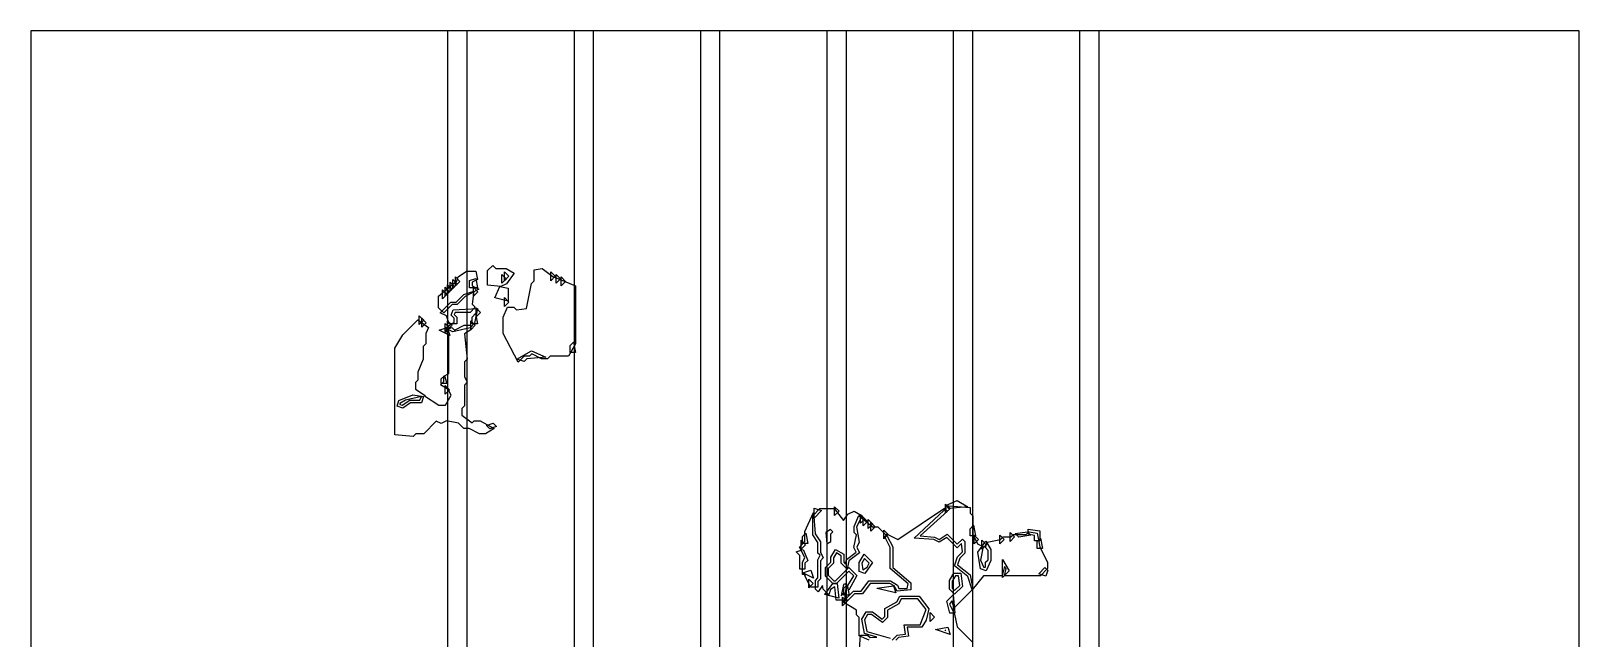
# Model space of a CAD drawing. Header units: millimetres. Extents: x 0 to 283, y 0 to 283.
# Drawn here: x 0 to 282.8, y 172 to 282.8 of the extents above; entities that cross this region are included whole.
import ezdxf

# ---------------------------------------------------------------- set-up
doc = ezdxf.new("R2010")
doc.units = ezdxf.units.MM
for name, color, linetype in [('CUT_OUTLINE', 5, 'Continuous'), ('CUT_SLOT', 1, 'Continuous'), ('ENG_D', 3, 'Continuous'), ('ENG_K', 2, 'Continuous'), ('ENG_L', 4, 'Continuous')]:
    doc.layers.add(name, color=color, linetype=linetype)

msp = doc.modelspace()

# ---------------------------------------------------------------- linework, layer by layer
at = {"layer": 'CUT_OUTLINE'}
msp.add_lwpolyline([(0, 0), (282.84, 0), (282.84, 282.84), (0, 282.84), (0, 0)], close=True, dxfattribs=at)
at = {"layer": 'CUT_SLOT'}
for points in [[(76.13, 141.42), (79.69, 141.42), (79.69, 282.84), (76.13, 282.84), (76.13, 141.42)], [(99.22, 141.42), (102.79, 141.42), (102.79, 282.84), (99.22, 282.84), (99.22, 141.42)], [(122.32, 141.42), (125.88, 141.42), (125.88, 282.84), (122.32, 282.84), (122.32, 141.42)], [(145.41, 141.42), (148.98, 141.42), (148.98, 282.84), (145.41, 282.84), (145.41, 141.42)], [(168.51, 141.42), (172.07, 141.42), (172.07, 282.84), (168.51, 282.84), (168.51, 141.42)], [(191.6, 141.42), (195.16, 141.42), (195.16, 282.84), (191.6, 282.84), (191.6, 141.42)]]:
    msp.add_lwpolyline(points, close=True, dxfattribs=at)
at = {"layer": 'ENG_D'}
for points in [[(80.61, 236.97), (80.61, 236.32), (81.82, 235.71), (79.34, 234.33), (77.88, 232.87), (76.94, 232.87), (75.42, 231.36), (74.48, 232.3), (74.48, 234.4), (77.81, 237.25), (78.06, 237.97), (79.6, 239), (81.27, 239), (81.58, 237.46), (80.61, 236.97)], [(86.84, 237.59), (86.03, 236.78), (86.03, 238.39), (86.84, 237.59)], [(86.5, 237.25), (86.5, 238.86), (87.31, 238.06), (86.5, 237.25)], [(95.79, 238.06), (94.99, 237.25), (94.99, 238.86), (95.79, 238.06)], [(95.93, 238.39), (96.74, 237.59), (95.93, 236.78), (95.93, 238.39)], [(96.87, 236.31), (96.87, 237.92), (97.68, 237.12), (96.87, 236.31)], [(75.66, 228.6), (77.31, 229.7), (77.31, 230.42), (76.8, 230.92), (77.14, 231.92), (81.61, 232.18), (81.06, 229.46), (80.26, 228.65), (77.05, 227.91), (75.66, 228.6)], [(86.5, 234.15), (87.31, 233.35), (86.5, 232.54), (86.5, 234.15)], [(70.95, 229.24), (70.95, 230.85), (71.75, 230.05), (70.95, 229.24)], [(71.42, 230.38), (72.22, 229.57), (71.42, 228.77), (71.42, 230.38)], [(76.05, 228.69), (76.54, 227.22), (74.57, 228.2), (76.05, 228.69)], [(88.75, 222.92), (91.44, 224.42), (94.05, 223.3), (90.62, 222.98), (90.1, 222.47), (88.75, 222.92)], [(99.14, 226.05), (99.52, 224.15), (98.52, 224.15), (98.52, 225.43), (99.14, 226.05)], [(75.53, 219.88), (75.99, 218.5), (74.95, 218.5), (74.95, 219.3), (75.53, 219.88)], [(76.47, 217.32), (75.66, 216.51), (75.66, 218.12), (76.47, 217.32)], [(71.73, 216.1), (71.35, 214.96), (69.37, 214.96), (67.92, 213.99), (66.88, 214.34), (67.22, 215.37), (69.74, 216.38), (71.73, 216.1)], [(85.05, 210.61), (83.85, 210.21), (83.24, 210.82), (84.45, 211.22), (85.05, 210.61)], [(143.07, 195.72), (144.45, 195.26), (143.07, 193.89), (143.07, 195.72)], [(146.84, 194.36), (146.84, 195.97), (147.65, 195.16), (146.84, 194.36)], [(172.95, 189.21), (173.98, 188.69), (173.49, 186.23), (174.08, 184.85), (174.42, 184.96), (174.42, 185.83), (174.89, 186.3), (174.89, 187.99), (174.39, 188.5), (174.71, 189.47), (177.13, 189.96), (177.62, 190.45), (179.04, 190.45), (179.51, 190.92), (181.86, 190.92), (182.36, 191.41), (183.81, 191.12), (184.31, 188.64), (185.73, 185.79), (185.73, 184.69), (184.42, 183.38), (177.9, 183.38), (178.17, 184.71), (177.85, 185.04), (177.43, 183.38), (174.06, 183.38), (171.98, 180.77), (171.15, 183.24), (168.72, 185.18), (169.26, 186.8), (170.17, 187.71), (170, 189.23), (169.23, 188.46), (167.32, 190.38), (165.95, 189.47), (164.93, 189.98), (161.37, 190.25), (167.73, 196.11), (171.59, 195.85), (171.59, 194.79), (172.06, 194.32), (172.06, 190.97), (172.95, 189.21)], [(141.56, 183.61), (140.95, 183.61), (140.95, 185.79), (141.39, 186.68), (140.43, 188.61), (141.42, 189.6), (141.42, 191.44), (143, 194.91), (143.3, 191), (144.25, 189.58), (144.25, 187.67), (144.77, 186.63), (144.25, 186.11), (144.25, 182.81), (143.78, 182.34), (143.78, 181.26), (142.45, 181.26), (141.37, 183.42), (141.56, 183.61)], [(153.76, 192.33), (154.72, 192.33), (156.46, 190.59), (157.45, 188.62), (157.45, 184.9), (160.75, 182.07), (160.75, 180.81), (158.25, 180.53), (157.74, 181.55), (156.92, 181.96), (153.32, 181.96), (151.91, 180.08), (150.48, 180.08), (148.66, 178.26), (148.97, 181.1), (150.32, 183.34), (149.44, 184.22), (147.18, 181.96), (146.51, 181.96), (145.19, 183.28), (145.19, 184.89), (146.14, 185.83), (146.14, 186.74), (147, 188.18), (148.49, 187.28), (148.49, 185.83), (148.82, 185.5), (148.99, 186.34), (150.79, 187.69), (150.37, 188.53), (150.83, 190.84), (150.38, 191.29), (150.38, 192.38), (151.23, 194.36), (153.76, 192.33)], [(174.52, 189.03), (173.71, 188.23), (173.71, 189.84), (174.52, 189.03)], [(151.8, 185.68), (151.98, 184.47), (152.79, 184.96), (153.16, 185.69), (152.31, 186.53), (151.8, 185.68)], [(168.76, 179.98), (167.82, 180.92), (167.82, 182.5), (168.63, 183.85), (169.92, 183.85), (170.19, 181.4), (168.76, 179.98)], [(142.23, 183.61), (142.26, 183.58), (142.27, 183.61), (142.23, 183.61)], [(147.59, 179.29), (145.04, 179.93), (146.49, 181.96), (147.29, 181.96), (147.59, 179.29)], [(154.62, 181.07), (154.62, 181.09), (157.61, 181.52), (158.04, 180.22), (154.62, 181.07)], [(148.26, 179.47), (149.06, 178.66), (148.26, 177.86), (148.26, 179.47)], [(168.48, 179.89), (168.79, 176.54), (167.87, 176.54), (167.32, 178.73), (168.48, 179.89)], [(164.28, 175.03), (164.28, 176.64), (165.09, 175.83), (164.28, 175.03)], [(165.25, 173.53), (167.51, 173.98), (167.96, 172.63), (165.25, 173.53)]]:
    msp.add_lwpolyline(points, close=True, dxfattribs=at)
msp.add_lwpolyline([(151.31, 169.14), (151.57, 172.53), (152.83, 172.53), (153.3, 172.07), (154.52, 172.18), (152.3, 172.82), (151.78, 175.41), (152.6, 176.78), (153.76, 176.78), (155.54, 175.44), (156.03, 175.93), (156.03, 177.39), (158.21, 178.6), (158.72, 179.61), (162.28, 179.61), (164.07, 177.3), (163.56, 175.27), (162.77, 173.95), (160.08, 173.95), (160.31, 172.33), (158.5, 172.08), (158.02, 171.59)], dxfattribs=at)
at = {"layer": 'ENG_K'}
for points in [[(78.35, 237.12), (77.55, 236.31), (77.55, 237.92), (78.35, 237.12)], [(75.19, 233.95), (75.19, 235.56), (75.99, 234.76), (75.19, 233.95)], [(75.66, 234.43), (75.66, 236.04), (76.47, 235.23), (75.66, 234.43)], [(76.94, 235.7), (76.13, 234.9), (76.13, 236.51), (76.94, 235.7)], [(76.6, 236.98), (77.41, 236.17), (76.6, 235.37), (76.6, 236.98)], [(77.07, 235.84), (77.07, 237.45), (77.88, 236.65), (77.07, 235.84)], [(167.92, 195.63), (167.11, 194.83), (167.11, 196.44), (167.92, 195.63)], [(171.15, 195.93), (167.73, 195.62), (167.17, 196.18), (169.25, 197.08), (171.15, 195.93)], [(171.59, 191.96), (172.21, 192.58), (172.59, 190.68), (171.59, 190.68), (171.59, 191.96)], [(141.52, 189.03), (140.71, 188.23), (140.71, 189.84), (141.52, 189.03)], [(141.94, 189.27), (140.95, 189.27), (140.95, 190.55), (141.57, 191.16), (141.94, 189.27)], [(156.6, 190.92), (155.8, 190.11), (155.8, 191.72), (156.6, 190.92)], [(172.3, 189.17), (172.3, 190.78), (173.1, 189.98), (172.3, 189.17)], [(177.82, 189.98), (177.01, 189.17), (177.01, 190.78), (177.82, 189.98)], [(178.9, 189.64), (178.9, 191.25), (179.7, 190.45), (178.9, 189.64)], [(179.81, 191.09), (182.05, 191.4), (182.7, 190.75), (180.46, 190.43), (179.81, 191.09)], [(183.38, 189.74), (183.38, 190.73), (182.2, 190.96), (182.2, 191.9), (184.32, 191.59), (184.32, 189.74), (183.38, 189.74)], [(183.85, 189.6), (184.46, 190.22), (184.84, 188.33), (183.85, 188.33), (183.85, 189.6)], [(153.75, 185.76), (152.35, 183.8), (151.32, 184.15), (151.32, 185.8), (152.22, 187.29), (153.75, 185.76)], [(143, 182.91), (141.04, 183.89), (142.51, 184.38), (143, 182.91)], [(185.41, 183.31), (184.12, 183.74), (185.26, 184.89), (185.77, 184.38), (185.41, 183.31)], [(168.9, 183.38), (168.29, 182.37), (168.29, 181.12), (168.76, 180.65), (169.69, 181.58), (169.49, 183.38), (168.9, 183.38)], [(167.04, 173.41), (167.11, 173.34), (167.11, 173.43), (167.04, 173.41)]]:
    msp.add_lwpolyline(points, close=True, dxfattribs=at)
for points in [[(153.17, 171.59), (151.32, 172.38), (151.32, 175.74), (150.85, 176.21), (150.85, 177.11), (148.35, 178.62), (150.28, 180.55), (151.67, 180.55), (153.09, 182.43), (153.09, 182.43), (157.04, 182.43), (158.35, 181.65), (158.56, 181.02), (160.08, 181.02), (160.26, 181.87), (156.98, 184.68), (156.98, 188.51), (155.98, 190.49), (156.46, 190.97), (158.37, 190.01), (166.91, 195.7), (167.45, 195.15), (162.49, 190.64), (165.06, 190.44), (165.92, 190.01), (167.38, 190.99), (169.23, 189.13), (170.18, 190.07), (170.65, 189.6), (170.65, 187.52), (169.68, 186.55), (169.27, 185.34), (171.57, 183.51), (172.08, 180.94), (168.66, 177.52), (168.23, 178.81), (167.85, 178.18), (168.75, 176.38), (169.22, 174.06), (172.08, 171.2)], [(157.35, 171.59), (158.28, 172.52), (159.78, 172.73), (159.53, 174.42), (162.47, 174.42), (163.55, 177.21), (162.05, 179.13), (159.01, 179.13), (158.57, 178.26), (156.51, 177.11), (156.51, 175.74), (155.59, 174.82), (153.6, 176.31), (152.87, 176.31), (152.28, 175.32), (152.7, 173.19), (156.97, 171.97)]]:
    msp.add_lwpolyline(points, dxfattribs=at)
at = {"layer": 'ENG_L'}
for points in [[(81.6, 235.94), (80.14, 235.94), (80.14, 237.29), (81.26, 237.66), (81.6, 235.94)], [(84.38, 240.04), (84.95, 239.47), (86.8, 239.47), (88.26, 238.6), (86.9, 236.7), (85.84, 236.17), (83.44, 236.43), (83.44, 239.1), (84.38, 240.04)], [(99.47, 225.74), (98.19, 223.45), (94.85, 223.45), (94.38, 222.97), (93.28, 222.97), (91.5, 223.87), (91.08, 223.45), (90.14, 223.45), (89.04, 222.35), (86.27, 227.63), (86.27, 230.57), (87.05, 232.4), (88.25, 232.4), (88.71, 231.94), (90.55, 232.15), (91.47, 236.76), (91.92, 237.21), (91.92, 239.2), (93.4, 239.49), (95.34, 238.03), (99.47, 236.33), (99.47, 225.74)], [(81.18, 232.4), (80.24, 231.46), (77.48, 231.46), (77.34, 231.05), (77.78, 230.61), (77.78, 229.34), (76.43, 229.34), (75.94, 230.82), (74.79, 231.4), (76.74, 233.35), (77.68, 233.35), (79.07, 234.73), (80.89, 235.34), (80.62, 232.96), (81.18, 232.4)], [(81.65, 235.23), (80.85, 234.43), (80.85, 236.04), (81.65, 235.23)], [(85.65, 236.21), (87.21, 235.9), (87.21, 233.51), (84.76, 234.13), (85.65, 236.21)], [(81.32, 232.26), (82.12, 231.46), (81.32, 230.65), (81.32, 232.26)], [(70.24, 217.44), (72, 216.27), (71.92, 216.25), (74.55, 214.49), (75.76, 214.49), (76.8, 216.37), (76.2, 217.38), (74.81, 218.21), (75.42, 218.83), (75.42, 219.82), (76.37, 220.29), (76.37, 227.16), (75.8, 228.3), (76.9, 228.67), (77.36, 228.21), (79.14, 229.1), (80.37, 229.1), (80.37, 228.26), (79.21, 227.56), (79.68, 222.89), (79.2, 222.41), (79.2, 219.73), (79.72, 218.69), (79.2, 218.16), (79.2, 214.39), (78.72, 213.92), (78.72, 212.72), (80.59, 211.27), (80.98, 211.66), (82.09, 211.66), (84.62, 210.25), (83.03, 209.3), (81.97, 209.3), (80.08, 210.25), (79.1, 210.25), (78.14, 211.21), (75.93, 211.65), (74.95, 211.16), (74.06, 211.61), (71.75, 209.3), (70.34, 209.3), (69.86, 208.82), (66.47, 209.09), (66.47, 224.93), (67.93, 227.36), (70.69, 230.12), (72.66, 228.71), (72.12, 227.63), (72.12, 225.71), (71.65, 225.23), (71.65, 222.93), (70.71, 220.57), (70.71, 219.11), (70.24, 218.63), (70.24, 217.44)], [(75.66, 227.83), (75.66, 229.44), (76.47, 228.63), (75.66, 227.83)], [(76.94, 229.1), (76.13, 228.3), (76.13, 229.91), (76.94, 229.1)], [(80.37, 229.91), (81.18, 229.1), (80.37, 228.3), (80.37, 229.91)], [(81.6, 229.34), (80.61, 229.34), (80.61, 230.61), (81.23, 231.23), (81.6, 229.34)], [(71.38, 216.12), (68.44, 215.45), (67.41, 214.83), (67.41, 214.66), (67.85, 214.51), (69.23, 215.43), (71.04, 215.43), (71.38, 216.12)], [(148.05, 179.73), (148.6, 180.28), (149.06, 178.9), (147.1, 178.9), (146.88, 181.33), (146.1, 180.86), (145.77, 179.88), (144.74, 180.9), (144.6, 181.59), (143.82, 180.41), (143.31, 180.92), (143.31, 182.53), (143.78, 183), (143.78, 186.26), (144.2, 187.1), (143.78, 187.52), (143.78, 189.43), (142.84, 190.85), (142.84, 194.32), (144.15, 195.63), (146.72, 195.63), (148.48, 193.44), (149.27, 194.64), (150.39, 195.19), (151.86, 194.31), (150.86, 192.3), (151.33, 189.47), (150.88, 188.56), (151.38, 187.55), (149.41, 186.07), (149.11, 184.56), (149.44, 184.89), (150.91, 183.42), (149.42, 180.75), (148.84, 181.91), (148.46, 181.78), (148.05, 179.73)], [(152.36, 193.75), (151.56, 192.94), (151.56, 194.55), (152.36, 193.75)], [(152.03, 192.47), (152.03, 194.08), (152.83, 193.28), (152.03, 192.47)], [(152.97, 193.61), (153.78, 192.8), (152.97, 192), (152.97, 193.61)], [(154.25, 192.33), (153.44, 191.53), (153.44, 193.14), (154.25, 192.33)], [(145.21, 191.26), (145.39, 189.19), (146.14, 189.64), (146.14, 191.02), (146.51, 191.39), (146.1, 191.8), (145.21, 191.26)], [(173.5, 184.61), (172.99, 187.68), (174.44, 189.7), (175.36, 188.16), (175.36, 186.16), (174.55, 184.26), (173.5, 184.61)], [(141.42, 185.64), (141.42, 184.55), (140.48, 184.55), (140.48, 187.05), (139.81, 187.72), (141.08, 188.15), (141.94, 186.15), (141.42, 185.64)], [(149.1, 184.55), (148.02, 185.64), (148.02, 187.01), (147.16, 187.53), (146.61, 186.61), (146.61, 185.64), (145.66, 184.69), (145.66, 183.47), (146.7, 182.43), (146.98, 182.43), (149.1, 184.55)], [(177.48, 183.04), (177.48, 186.35), (178.72, 184.28), (177.48, 183.04)], [(142.13, 182.77), (142.93, 181.96), (142.13, 181.16), (142.13, 182.77)], [(149.11, 181.73), (149.49, 179.84), (148.49, 179.84), (148.49, 181.12), (149.11, 181.73)]]:
    msp.add_lwpolyline(points, close=True, dxfattribs=at)

doc.saveas('drawing.dxf')
